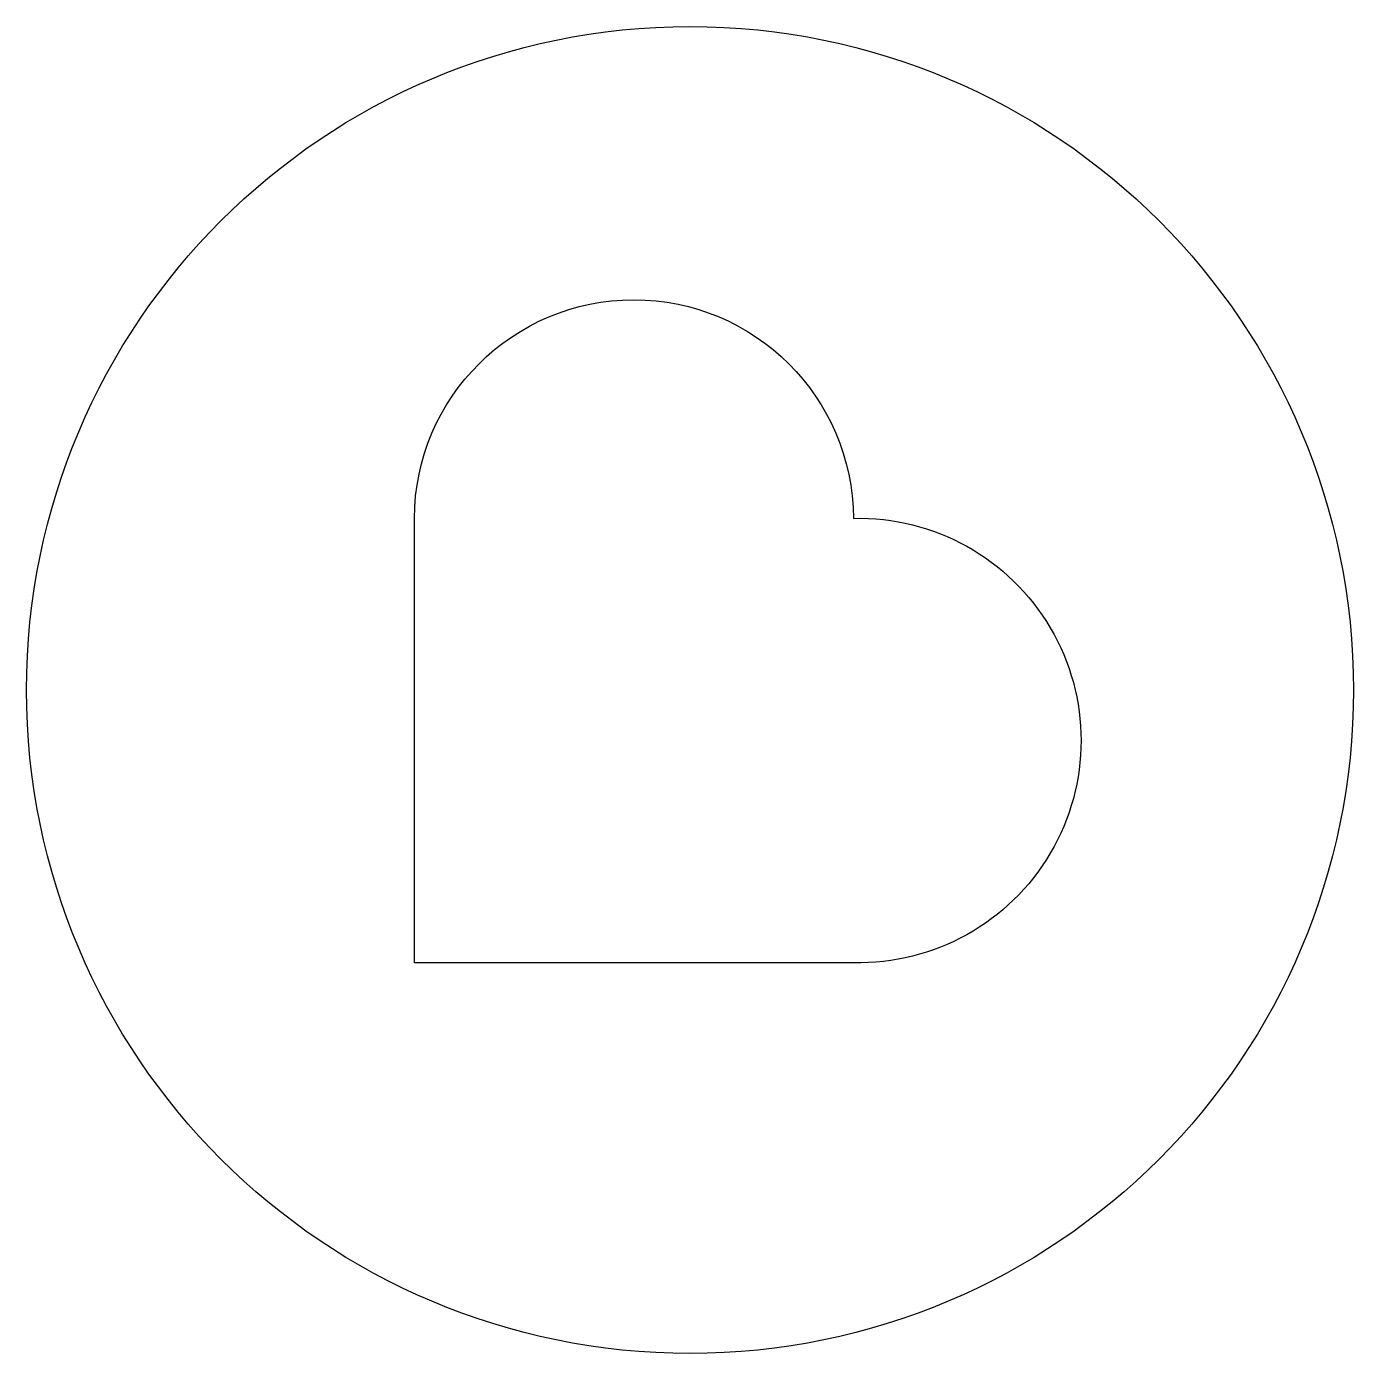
# Model space of a CAD drawing. Header units: millimetres. Extents: x 2124 to 2874, y 1126 to 1876.
import ezdxf

# ---------------------------------------------------------------- set-up
doc = ezdxf.new("R2010")
doc.units = ezdxf.units.MM

msp = doc.modelspace()

# ---------------------------------------------------------------- linework, layer by layer
msp.add_lwpolyline([(2343.07, 1598.18, -0.995726), (2591.21, 1598.18, -1.024472), (2591.21, 1347.03), (2343.07, 1347.03)], format="xyb", close=True)
msp.add_circle((2498.85, 1501.16), 375)

doc.saveas('drawing.dxf')
